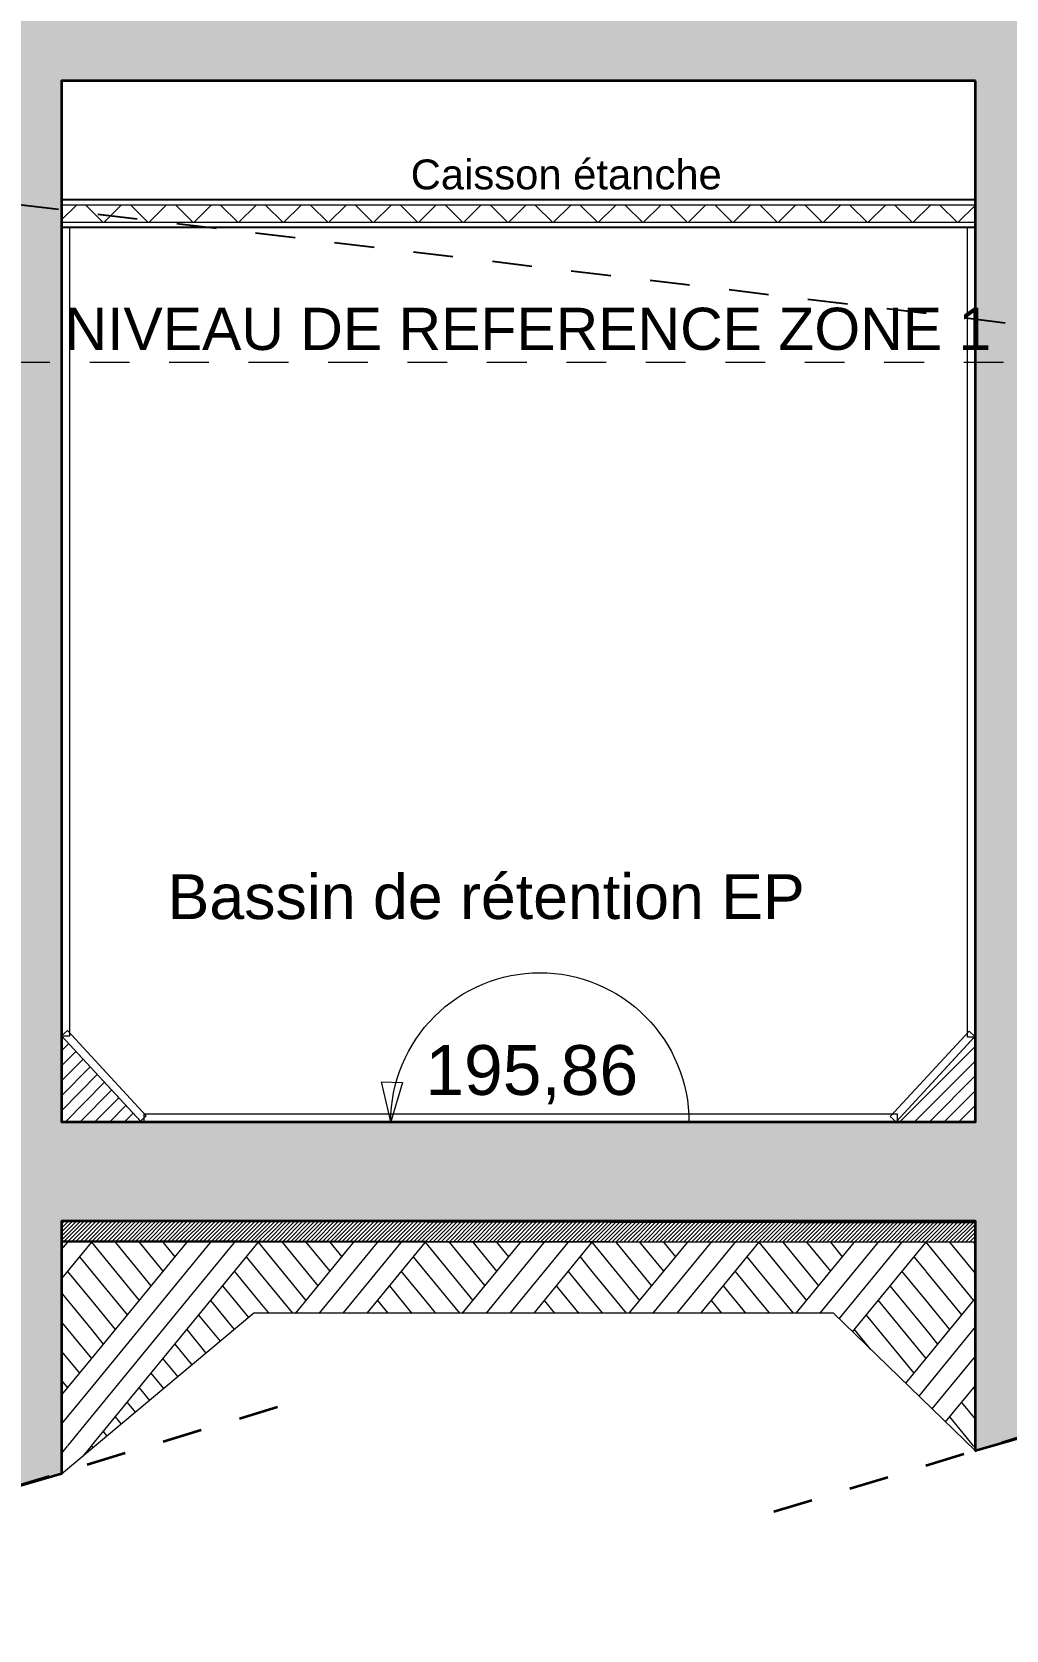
# Model space of a CAD drawing. Header units: metres. Extents: x 1838950 to 1842843, y 5171318 to 5174224.
# Drawn here: x 1841242.008 to 1841244.46, y 5171387.141 to 5171391.164 of the extents above; entities that cross this region are included whole.
import ezdxf

# ---------------------------------------------------------------- set-up
doc = ezdxf.new("R2010")
doc.units = ezdxf.units.M
doc.header["$LTSCALE"] = 0.0254
for name, pattern in [('Style de ligne -1', [0.83328, 0.41656, -0.41672]), ('Style de ligne -2', [1.38885, 0.97214, -0.41671]), ('Style de ligne -6', [2.08328, 1.25, -0.41656, 0.13886, -0.27786])]:
    doc.linetypes.add(name, pattern=pattern)
doc.layers.add('00 CHAZAL Coupe A.5', color=7, linetype='Continuous', lineweight=18)
doc.styles.add('Arial', font='arial.ttf')
pattern_1 = [(45, (0, 0), (0.01984375, -0.01763888888889), [])]

# ---------------------------------------------------------------- blocks, each defined once
blk = doc.blocks.new('Groupe-1761-1')
at = {"layer": '00 CHAZAL Coupe A.5', "color": 7, "linetype": 'Continuous', "lineweight": 5, "flags": 128}
blk.add_lwpolyline([(1841242.9112, 5171388.4209), (1841242.9116, 5171388.4393), (1841242.913, 5171388.4576), (1841242.9152, 5171388.4759), (1841242.9184, 5171388.4941), (1841242.9224, 5171388.512), (1841242.9273, 5171388.5298), (1841242.9331, 5171388.5473), (1841242.9397, 5171388.5644), (1841242.9472, 5171388.5813), (1841242.9555, 5171388.5977), (1841242.9646, 5171388.6138), (1841242.9744, 5171388.6293), (1841242.985, 5171388.6444), (1841242.9963, 5171388.6589), (1841243.0084, 5171388.6728), (1841243.0211, 5171388.6862), (1841243.0344, 5171388.6989), (1841243.0483, 5171388.7109), (1841243.0629, 5171388.7222), (1841243.0779, 5171388.7329), (1841243.0935, 5171388.7427), (1841243.1095, 5171388.7518), (1841243.1259, 5171388.7601), (1841243.1428, 5171388.7675), (1841243.16, 5171388.7742), (1841243.1775, 5171388.7799), (1841243.1952, 5171388.7849), (1841243.2132, 5171388.7889), (1841243.2313, 5171388.792), (1841243.2496, 5171388.7943), (1841243.268, 5171388.7957), (1841243.2864, 5171388.7961), (1841243.3048, 5171388.7957), (1841243.3231, 5171388.7943), (1841243.3414, 5171388.7921), (1841243.3596, 5171388.7889), (1841243.3775, 5171388.7849), (1841243.3953, 5171388.78), (1841243.4128, 5171388.7742), (1841243.43, 5171388.7676), (1841243.4468, 5171388.7601), (1841243.4633, 5171388.7518), (1841243.4793, 5171388.7427), (1841243.4948, 5171388.7329), (1841243.5099, 5171388.7223), (1841243.5244, 5171388.711), (1841243.5384, 5171388.6989), (1841243.5517, 5171388.6862), (1841243.5644, 5171388.6729), (1841243.5764, 5171388.659), (1841243.5878, 5171388.6444), (1841243.5984, 5171388.6294), (1841243.6082, 5171388.6138), (1841243.6173, 5171388.5978), (1841243.6256, 5171388.5814), (1841243.6331, 5171388.5645), (1841243.6397, 5171388.5473), (1841243.6455, 5171388.5298), (1841243.6504, 5171388.5121), (1841243.6544, 5171388.4941), (1841243.6576, 5171388.476), (1841243.6598, 5171388.4577), (1841243.6612, 5171388.4393), (1841243.6616, 5171388.4209)], dxfattribs=at)
blk.add_lwpolyline([(1841242.941, 5171388.52), (1841242.9112, 5171388.4209), (1841242.8874, 5171388.5216)], close=True, dxfattribs=at)
at = {"layer": '00 CHAZAL Coupe A.5', "color": 7, "insert": (1841242.998, 5171388.6139), "char_height": 0.1254, "attachment_point": 1, "rotation": 0.006, "line_spacing_factor": 0.96984, "style": 'Arial'}
blk.add_mtext('195,86', dxfattribs=at)
blk = doc.blocks.new('Groupe-1984-1')
at = {"layer": '00 CHAZAL Coupe A.5', "color": 12, "linetype": 'Style de ligne -1', "lineweight": 25, "true_color": 0xdd0806, "flags": 128}
blk.add_lwpolyline([(1841189.1629, 5171397.9625), (1841192.7829, 5171397.5025), (1841198.0429, 5171395.7025), (1841206.5429, 5171395.5525), (1841210.8779, 5171395.5462), (1841215.3429, 5171395.3625), (1841217.53, 5171395.1325), (1841223.7829, 5171393.4125), (1841229.2099, 5171392.7625), (1841235.4429, 5171391.5125), (1841245.3305, 5171390.3278), (1841252.088, 5171388.3553), (1841259.9177, 5171385.8283), (1841263.1222, 5171385.6625), (1841272.6, 5171379.6525), (1841275.4229, 5171379.6425)], dxfattribs=at)

msp = doc.modelspace()

# ---------------------------------------------------------------- hatches: boundary and pattern name
at = {"layer": '00 CHAZAL Coupe A.5', "linetype": 'Continuous', "lineweight": 0, "true_color": 0xaaaaaa}
h = msp.add_hatch(color=253, dxfattribs=at)
h.paths.add_polyline_path([(1841239.1099, 5171403.2439), (1841238.9499, 5171403.2439), (1841238.9499, 5171402.522), (1841224.6549, 5171402.522), (1841224.6549, 5171402.8722), (1841224.4749, 5171402.8722), (1841224.4749, 5171402.3262), (1841224.4753, 5171402.3262), (1841224.4753, 5171402.2722), (1841231.9236, 5171402.2722), (1841231.9236, 5171399.7325), (1841224.6553, 5171399.7325), (1841224.6553, 5171399.7322), (1841224.4753, 5171399.7322), (1841224.4753, 5171399.4822), (1841236.9879, 5171399.4822), (1841236.9879, 5171399.1129), (1841237.088, 5171399.1129), (1841237.088, 5171399.4822), (1841238.9303, 5171399.4822), (1841238.9303, 5171396.9425), (1841224.4753, 5171396.9425), (1841224.4753, 5171396.6924), (1841246.3779, 5171396.6924), (1841246.3779, 5171394.1015), (1841224.4753, 5171394.1015), (1841224.4753, 5171394.1014), (1841224.475, 5171394.1014), (1841224.475, 5171393.8514), (1841246.3779, 5171393.8514), (1841246.3779, 5171391.2612), (1841224.4753, 5171391.2612), (1841224.4753, 5171390.5112), (1841224.6553, 5171390.5657), (1841224.6553, 5171391.0317), (1841224.655, 5171391.0317), (1841224.655, 5171391.0617), (1841241.8826, 5171391.0617), (1841241.8826, 5171387.4772), (1841242.0826, 5171387.5343), (1841242.0826, 5171388.1704), (1841244.3829, 5171388.1704), (1841244.3829, 5171387.5928), (1841244.5758, 5171387.6477), (1841244.5758, 5171388.221), (1841251.1924, 5171388.221), (1841251.1924, 5171387.7397), (1841251.3529, 5171387.7877), (1841251.3529, 5171393.7041), (1841251.3532, 5171393.7041), (1841251.3532, 5171393.7364), (1841251.3524, 5171393.7364), (1841251.3524, 5171395.1234), (1841251.233, 5171395.1344), (1841251.233, 5171395.1634), (1841251.232, 5171395.1634), (1841251.232, 5171395.1656), (1841251.1924, 5171395.1656), (1841251.1924, 5171394.1015), (1841246.5578, 5171394.1015), (1841246.5578, 5171396.7225), (1841251.1924, 5171396.7225), (1841251.1924, 5171396.4894), (1841251.3524, 5171396.4894), (1841251.3524, 5171396.5307), (1841251.3529, 5171396.5307), (1841251.3529, 5171396.5567), (1841251.3524, 5171396.5567), (1841251.3524, 5171396.7225), (1841252.3408, 5171396.7225), (1841252.3408, 5171396.9289), (1841251.7205, 5171396.938), (1841251.7205, 5171396.9378), (1841251.3624, 5171396.9425), (1841251.3524, 5171396.9425), (1841251.3524, 5171397.0702), (1841251.3529, 5171397.0702), (1841251.3529, 5171397.2461), (1841251.3524, 5171397.2461), (1841251.3524, 5171397.2682), (1841251.3525, 5171397.2682), (1841251.3525, 5171397.4122), (1841251.3523, 5171397.4122), (1841251.3523, 5171397.4392), (1841251.1924, 5171397.4392), (1841251.1924, 5171396.9425), (1841245.1091, 5171396.9425), (1841245.0859, 5171396.9707), (1841245.0026, 5171397.1727), (1841244.92, 5171397.1734), (1841244.92, 5171397.1734), (1841244.9193, 5171397.1734), (1841244.9193, 5171396.9443), (1841244.9196, 5171396.9425), (1841239.1105, 5171396.9425), (1841239.1105, 5171399.2922), (1841239.1099, 5171399.2922), (1841239.1099, 5171399.5122), (1841244.863, 5171399.5122), (1841244.863, 5171399.5125), (1841244.9574, 5171399.5125), (1841244.9574, 5171399.4392), (1841245.1173, 5171399.4392), (1841245.1173, 5171399.4452), (1841245.1176, 5171399.4452), (1841245.1176, 5171399.5125), (1841246.106, 5171399.5125), (1841246.106, 5171399.7247), (1841245.4555, 5171399.7356), (1841245.455, 5171399.7343), (1841245.1176, 5171399.7399), (1841245.1176, 5171400.2325), (1841244.8176, 5171400.2325), (1841244.8176, 5171399.7325), (1841239.1099, 5171399.7325)])
h.paths.add_polyline_path([(1841244.3829, 5171391.0412), (1841244.3829, 5171388.4209), (1841242.0826, 5171388.4209), (1841242.0826, 5171391.0412)])
h.paths.add_polyline_path([(1841246.3779, 5171391.0412), (1841246.3779, 5171388.421), (1841244.5758, 5171388.421), (1841244.5758, 5171391.0412)])
h.paths.add_polyline_path([(1841251.1924, 5171391.0412), (1841251.1924, 5171390.9013), (1841251.1926, 5171390.9013), (1841251.1926, 5171390.8638), (1841251.1926, 5171390.8638), (1841251.1926, 5171388.421), (1841246.5578, 5171388.421), (1841246.5578, 5171391.0412)])
h.paths.add_polyline_path([(1841251.1924, 5171393.8815), (1841251.1924, 5171391.2612), (1841246.5579, 5171391.2612), (1841246.5579, 5171393.8815)])
h.paths.add_polyline_path([(1841244.92, 5171397.1734), (1841244.92, 5171397.1725), (1841244.9193, 5171397.1734)])
h.paths.add_polyline_path([(1841238.9303, 5171402.302), (1841238.9303, 5171399.7325), (1841238.5979, 5171399.7325), (1841232.1036, 5171399.7325), (1841232.1036, 5171402.3015), (1841238.8522, 5171402.302)])
at = {"layer": '00 CHAZAL Coupe A.5', "linetype": 'Continuous', "lineweight": 5, "true_color": 0x808080}
h = msp.add_hatch(dxfattribs=at)
h.set_pattern_fill('02_ISOLANT-1', color=8, style=0, pattern_type=2)
h.set_pattern_definition([(-135, (1841098.44748, 5171813.19442), (0.056568542, -0.056568543), []), (-45, (1841098.44748, 5171813.19442), (-0.056568542, -0.056568542), [])])
h.paths.add_polyline_path([(1841244.3829, 5171390.6847), (1841244.3829, 5171390.7287), (1841242.0826, 5171390.7287), (1841242.0826, 5171390.6847)])
at = {"layer": '00 CHAZAL Coupe A.5', "linetype": 'Continuous', "lineweight": 5}
h = msp.add_hatch(dxfattribs=at)
h.set_pattern_fill('BETON-2', style=0, pattern_type=2)
h.set_pattern_definition(pattern_1)
h.paths.add_polyline_path([(1841242.0826, 5171388.6372), (1841242.0826, 5171388.4205), (1841242.2825, 5171388.4205)])
h = msp.add_hatch(dxfattribs=at)
h.set_pattern_fill('BETON-2', style=0, pattern_type=2)
h.set_pattern_definition(pattern_1)
h.paths.add_polyline_path([(1841244.3829, 5171388.6375), (1841244.3829, 5171388.4209), (1841244.183, 5171388.4209)])
at = {"layer": '00 CHAZAL Coupe A.5', "linetype": 'Continuous', "lineweight": 5, "true_color": 0xc0c0c0}
h = msp.add_hatch(dxfattribs=at)
h.set_pattern_fill('BOIS 45', color=9, style=0, pattern_type=2)
h.set_pattern_definition([(45, (388.169114, 220.869576), (0, -0.01), [])])
h.paths.add_polyline_path([(1841242.0825, 5171388.1709), (1841244.3828, 5171388.1667), (1841244.3827, 5171388.1167), (1841242.0824, 5171388.1209)])
at = {"layer": '00 CHAZAL Coupe A.5', "linetype": 'Continuous', "lineweight": 18, "true_color": 0x848484}
h = msp.add_hatch(dxfattribs=at)
h.set_pattern_fill('TERRE', color=252, style=0, pattern_type=2)
h.set_pattern_definition([(50.653053618, (8059.75722, -2728.5677), (-2e-14, -0.512282759326), [0.473175133422, -0.18927005337]), (50.653053618, (8059.75794, -2728.71344), (-2e-14, -0.512282759326), [0.66131157138, -0.00113361541]), (50.653053618, (8059.75722, -2728.641), (-2e-14, -0.512282759326), [0.567810160106, -0.094635026684]), (50.653053618, (8059.75722, -2728.4944), (-2e-14, -0.512282759326), [0.378540106738, -0.283905080053]), (-50.653053618, (8059.93722, -2728.20116), (-2e-14, -0.512282759326), [0.047317513342, -0.61512767345]), (-50.653053618, (8059.87722, -2728.20116), (-2e-14, -0.512282759326), [0.094635026684, -0.567810160106]), (-50.653053618, (8059.8174, -2728.20116), (-2e-14, -0.512282759326), [0.141666563576, -0.520778623215]), (-50.653053618, (8059.75722, -2728.20116), (-2e-14, -0.512282759326), [0.18927005337, -0.47317513342]), (50.653053618, (8060.05794, -2728.71344), (-2e-14, -0.512282759326), [0.188136437957, -0.474308748834]), (50.653053618, (8060.11794, -2728.71344), (-2e-14, -0.512282759326), [0.093501411273, -0.56894377552]), (50.653053618, (8059.99794, -2728.71344), (-2e-14, -0.512282759326), [0.28277146464, -0.37967372215]), (-50.653053618, (8060.14722, -2728.2378), (-2e-14, -0.512282759326), [0.047317513342, -0.61512767345]), (-50.653053618, (8060.11722, -2728.27447), (-2e-14, -0.512282759326), [0.094635026684, -0.567810160106]), (-50.653053618, (8060.08722, -2728.31112), (-2e-14, -0.512282759326), [0.141952540027, -0.520492646764]), (-50.653053618, (8060.05722, -2728.34778), (-2e-14, -0.512282759326), [0.18927005337, -0.473175133422]), (-50.653053618, (8060.02722, -2728.38443), (-2e-14, -0.512282759326), [0.18927005337, -0.473175133422]), (-50.653053618, (8059.99722, -2728.4211), (-2e-14, -0.512282759326), [0.18927005337, -0.473175133422]), (-50.653053618, (8059.96722, -2728.45774), (-2e-14, -0.512282759326), [0.18927005337, -0.473175133422]), (-50.653053618, (8059.75722, -2728.27447), (-2e-14, -0.512282759326), [0.141952540027, -0.520492646764]), (-50.653053618, (8059.93722, -2728.4944), (-2e-14, -0.512282759326), [0.18927005337, -0.473175133422]), (-50.653053618, (8059.75722, -2728.34778), (-2e-14, -0.512282759326), [0.094635026684, -0.567810160106]), (-50.653053618, (8059.90722, -2728.53105), (-2e-14, -0.512282759326), [0.18927005337, -0.47317513342]), (-50.653053618, (8059.75722, -2728.42103), (-2e-14, -0.512282759326), [0.04735163323, -0.61509355356]), (-50.653053618, (8059.87723, -2728.5677), (-2e-14, -0.512282759326), [0.188117174406, -0.474328012385]), (-50.653053618, (8059.75722, -2728.49427), (-2e-14, -0.512282759326), [7.8680638e-05, -0.662366506153]), (-50.653053618, (8059.84725, -2728.60432), (-2e-14, -0.512282759326), [0.140796977538, -0.521648209253]), (-50.653053618, (8059.81723, -2728.641), (-2e-14, -0.512282759326), [0.093501564264, -0.568943622526]), (-50.653053618, (8059.78723, -2728.67766), (-2e-14, -0.512282759326), [0.046188138633, -0.616257048158])])
h.paths.add_polyline_path([(1841242.0824, 5171388.1188), (1841244.3827, 5171388.1188), (1841244.3827, 5171387.5927), (1841244.0253, 5171387.9393), (1841242.5664, 5171387.9393), (1841242.0824, 5171387.5342)])

# ---------------------------------------------------------------- linework, layer by layer
at = {"layer": '00 CHAZAL Coupe A.5', "color": 7, "linetype": 'Continuous', "lineweight": 25}
for p, q in [((1841244.3829, 5171390.7417), (1841242.0826, 5171390.7417)), ((1841244.3829, 5171390.6717), (1841242.0826, 5171390.6717))]:
    msp.add_line(p, q, dxfattribs=at)
at = {"layer": '00 CHAZAL Coupe A.5', "color": 7, "linetype": 'Continuous', "lineweight": 5}
for p, q in [((1841244.3829, 5171390.7287), (1841242.0826, 5171390.7287)), ((1841244.3829, 5171390.7287), (1841242.0826, 5171390.7287)), ((1841244.3829, 5171390.6847), (1841242.0826, 5171390.6847)), ((1841244.3829, 5171390.6847), (1841242.0826, 5171390.6847)), ((1841244.3829, 5171390.6717), (1841242.0826, 5171390.6717))]:
    msp.add_line(p, q, dxfattribs=at)
at = {"layer": '00 CHAZAL Coupe A.5', "color": 106, "linetype": 'Style de ligne -2', "lineweight": 13, "true_color": 0x008012}
msp.add_line((1841251.4533, 5171390.3325), (1841239.2099, 5171390.3325), dxfattribs=at)
at = {"layer": '00 CHAZAL Coupe A.5', "color": 7, "linetype": 'Style de ligne -6', "lineweight": 35}
for p, q in [((1841245.119, 5171387.8158), (1841243.835, 5171387.4268)), ((1841242.6257, 5171387.7024), (1841241.3417, 5171387.3133))]:
    msp.add_line(p, q, dxfattribs=at)
at = {"layer": '00 CHAZAL Coupe A.5', "color": 7, "linetype": 'Continuous', "lineweight": 35, "flags": 128}
msp.add_lwpolyline([(1841251.1924, 5171388.221), (1841244.5758, 5171388.221), (1841244.5758, 5171387.6477), (1841244.3829, 5171387.5928), (1841244.3829, 5171388.1704), (1841242.0826, 5171388.1704), (1841242.0826, 5171387.5343), (1841241.8826, 5171387.4772), (1841241.8826, 5171391.0617), (1841224.655, 5171391.0617)], dxfattribs=at)
msp.add_lwpolyline([(1841244.3829, 5171391.0412), (1841242.0826, 5171391.0412), (1841242.0826, 5171388.4209), (1841244.3829, 5171388.4209)], close=True, dxfattribs=at)
at = {"layer": '00 CHAZAL Coupe A.5', "color": 7, "linetype": 'Continuous', "lineweight": 13, "flags": 128}
for points in [[(1841242.0826, 5171390.6717), (1841242.1026, 5171390.6717), (1841242.1026, 5171388.6363), (1841242.0826, 5171388.6363)], [(1841244.3629, 5171390.6717), (1841244.3829, 5171390.6717), (1841244.3829, 5171388.6343), (1841244.3629, 5171388.6343)], [(1841242.2957, 5171388.4357), (1841242.281, 5171388.4221), (1841242.0826, 5171388.6372), (1841242.0973, 5171388.6507)], [(1841242.0826, 5171388.6372), (1841242.0826, 5171388.4205), (1841242.2825, 5171388.4205)], [(1841244.3667, 5171388.6494), (1841244.3814, 5171388.6359), (1841244.183, 5171388.4209), (1841244.1683, 5171388.4344)], [(1841244.3829, 5171388.6375), (1841244.3829, 5171388.4209), (1841244.183, 5171388.4209)], [(1841242.2902, 5171388.4406), (1841244.1855, 5171388.4406), (1841244.1855, 5171388.4206), (1841242.2902, 5171388.4206)]]:
    msp.add_lwpolyline(points, close=True, dxfattribs=at)
at = {"layer": '00 CHAZAL Coupe A.5', "color": 7, "linetype": 'Continuous', "lineweight": 18, "flags": 128}
msp.add_lwpolyline([(1841242.0825, 5171388.1709), (1841244.3828, 5171388.1667), (1841244.3827, 5171388.1167), (1841242.0824, 5171388.1209)], close=True, dxfattribs=at)
at = {"layer": '00 CHAZAL Coupe A.5', "color": 7, "linetype": 'Continuous', "lineweight": 5, "flags": 128}
msp.add_lwpolyline([(1841242.0824, 5171388.1188), (1841244.3827, 5171388.1188), (1841244.3827, 5171387.5927), (1841244.0253, 5171387.9393), (1841242.5664, 5171387.9393), (1841242.0824, 5171387.5342)], close=True, dxfattribs=at)

# ---------------------------------------------------------------- block references
at = {"layer": '00 CHAZAL Coupe A.5', "color": 7}
for name in ['Groupe-1984-1', 'Groupe-1761-1']:
    msp.add_blockref(name, (0, 0), dxfattribs=at)

# ---------------------------------------------------------------- texts
at = {"layer": '00 CHAZAL Coupe A.5', "color": 18, "true_color": 0x000000, "insert": (1841243.7442, 5171390.8434), "char_height": 0.075242, "attachment_point": 3, "rotation": 0.006, "line_spacing_factor": 0.96984, "style": 'Arial'}
msp.add_mtext('Caisson étanche', dxfattribs=at)
at = {"layer": '00 CHAZAL Coupe A.5', "color": 94, "true_color": 0x00a600, "insert": (1841243.2561, 5171390.6593), "char_height": 0.106181, "attachment_point": 2, "rotation": 0.0051, "line_spacing_factor": 1.069054, "style": 'Arial'}
msp.add_mtext('\\PNIVEAU DE REFERENCE ZONE 1', dxfattribs=at)
at = {"layer": '00 CHAZAL Coupe A.5', "color": 7, "insert": (1841243.1512, 5171389.0441), "char_height": 0.112863, "attachment_point": 2, "rotation": 0.006, "line_spacing_factor": 0.96984, "style": 'Arial'}
msp.add_mtext('Bassin de rétention EP', dxfattribs=at)

doc.saveas('drawing.dxf')
